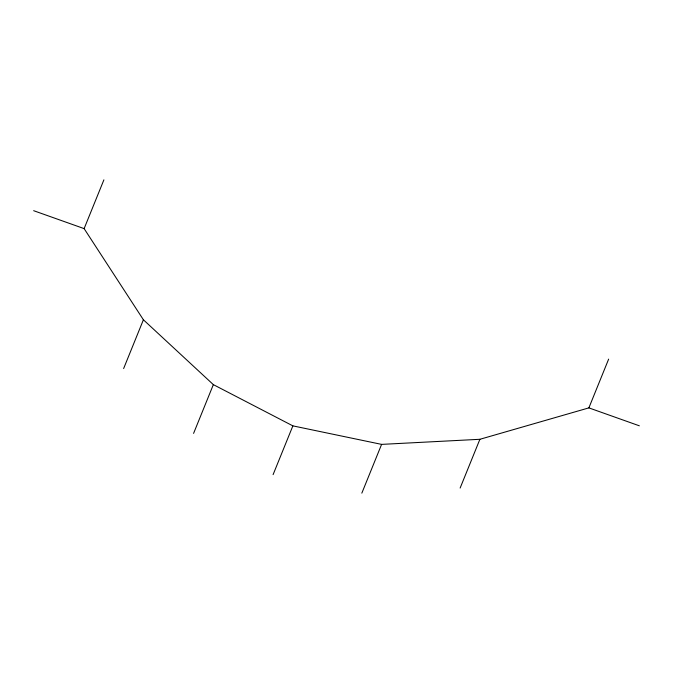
<?xml version="1.0" encoding="UTF-8"?>
<svg xmlns="http://www.w3.org/2000/svg" width="673" height="673" viewBox="0 0 673 673"><rect width="100%" height="100%" fill="white"/><g stroke="black" fill="none" stroke-linecap="round" stroke-linejoin="round"><path stroke-width="1.01" d="M639.35 425.807L588.875 407.88L479.899 439.292L381.599 444.382L292.873 425.866L213.349 384.628L143.399 319.784L84.125 228.618L103.894 179.851M123.63 368.552L143.399 319.784M193.58 433.395L213.349 384.628M273.095 474.633L292.873 425.866M361.83 493.149L381.599 444.382M460.13 488.06L479.899 439.292M588.875 407.88L608.644 359.121M33.65 210.691L84.125 228.618"/></g></svg>
